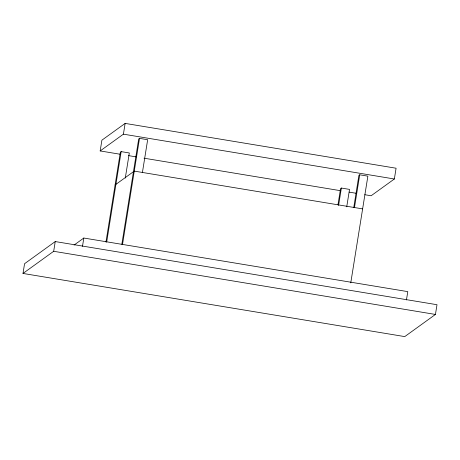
<?xml version="1.0" encoding="UTF-8"?>
<svg xmlns="http://www.w3.org/2000/svg" width="460" height="460" viewBox="0 0 460 460"><rect width="100%" height="100%" fill="white"/><g stroke="black" fill="none" stroke-linecap="round" stroke-linejoin="round"><path stroke-width="0.69" d="M23 273.447L24.558 263.718L55.246 241.563L437 304.716L435.442 314.445L404.754 336.599L23 273.447L53.688 251.292L55.246 241.563M82.484 246.37L83.823 238.033L407.784 291.628L406.45 299.96M119.985 154.215L100.176 150.938L101.901 140.173L125.137 123.401L396.083 168.222L394.358 178.992L371.122 195.764L364.757 194.706M105.967 242.012L120.353 152.202L121.158 151.616L129.317 152.967L125.298 178.043M100.176 150.938L123.412 134.165L125.137 123.401M106.662 242.132L121.158 151.616M121.837 244.26L138.696 138.96L139.506 138.374L147.66 139.725L142.422 172.46M122.532 244.381L139.506 138.374M337.991 204.654L340.561 188.634L341.366 188.048L349.525 189.399L346.736 206.81M338.577 205.459L341.366 188.048M353.774 207.425L358.903 175.386L359.714 174.806L367.873 176.151L350.767 282.865M354.47 207.54L359.714 174.806M115.109 184.937L134.268 171.108L362.629 208.892M74.071 245.071L83.823 238.033M123.412 134.165L394.358 178.992M128.478 155.618L136.258 156.906M144.037 158.194L340.705 190.727M349.192 192.136L356.27 193.303M53.688 251.292L435.442 314.445"/></g></svg>
